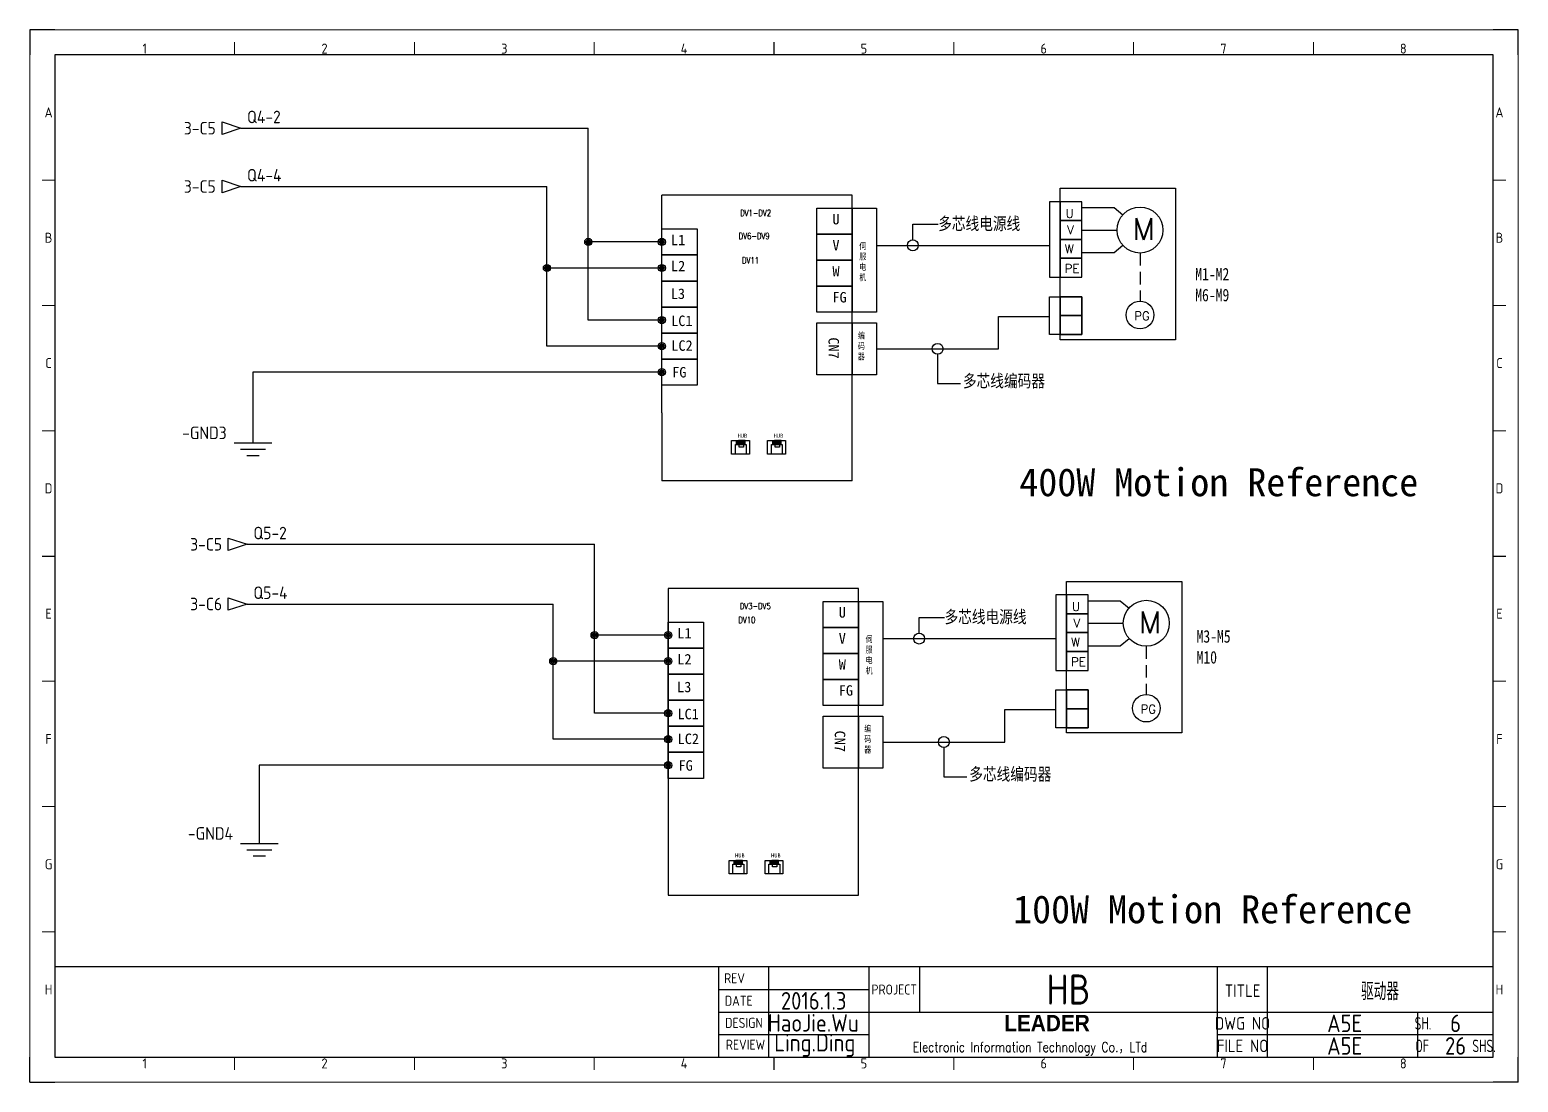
# Model space of a CAD drawing. Header units: millimetres. Extents: x -1699 to 15529, y -2130 to 61.
# Drawn here: x 1663 to 2257, y -2123 to -1703 of the extents above; entities that cross this region are included whole.
import ezdxf
from ezdxf.enums import TextEntityAlignment as Align

# ---------------------------------------------------------------- set-up
doc = ezdxf.new("R2010")
doc.units = ezdxf.units.MM
doc.header["$LTSCALE"] = 10
doc.linetypes.add('DASHED', pattern=[0.75, 0.5, -0.25])
for name, color, linetype in [('AE_BOR', 1, 'Continuous'), ('BLK_2.5mm^2', 7, 'Continuous'), ('CONNECT', 3, 'Continuous'), ('SYMS', 7, 'Continuous'), ('TAGS', 51, 'Continuous'), ('WIREREF_DEST', 61, 'Continuous'), ('XREF', 7, 'Continuous'), ('YEL_14_THHN', 7, 'Continuous'), ('图框_标题栏属性', 1, 'Continuous'), ('图框_标题栏文字', 6, 'Continuous')]:
    doc.layers.add(name, color=color, linetype=linetype)
doc.styles.add('ACGBTS', font='ISOCP.SHX')
doc.styles.add('CCFS', font='', dxfattribs={"height": 0.7})
doc.styles.get("Standard").update_dxf_attribs({"font": 'simplex.shx', "width": 0.8, "height": 1.625, "bigfont": 'spec_bar.shx'})
doc.styles.add('WD_IEC', font='ISOCP2.shx', dxfattribs={"height": 4, "bigfont": 'gbcbig.shx'})
doc.styles.add('工程字', font='gbenor.shx', dxfattribs={"bigfont": 'gbcbig.shx'})
doc.styles.add('样式 1', font='')
doc.styles.add('正常字体', font='', dxfattribs={"height": 5.5})
doc.styles.get('CCFS').set_extended_font_data('SimSun')
doc.styles.get('样式 1').set_extended_font_data('SimSun')
doc.styles.get('正常字体').set_extended_font_data('SimSun')

# ---------------------------------------------------------------- blocks, each defined once
blk = doc.blocks.new('MOTOR_Servo')
for p, q in [((8.627402610878107, 1.478686994337068), (21.44565143807833, 1.478686994337295)), ((21.44565143807839, 1.478686994337295), (24.93159877552577, -1.458438671125123)), ((8.627402610878107, -7.517456266853287), (22.64623472817402, -7.517456266853287)), ((8.627402610878107, -16.51359952804364), (21.44565143807833, -16.51359952804387)), ((21.44565143807839, -16.51359952804387), (24.93159877552577, -13.57647386258145))]:
    blk.add_line(p, q)
for points in [[(0, 9.167109908725934), (46.00496877384649, 9.167109908725934), (46.00496877384649, -51.27750777828533), (0, -51.27750777828533)], [(0, 3.758728133426757), (-4.289451699451206, 3.758728133426757), (-4.289451699451206, -26.31109693398707), (0, -26.31109693398707)], [(8.627402610878107, 3.758728133426757), (0, 3.758728133426757), (0, -3.758728133426757), (8.627402610878107, -3.758728133426757)], [(8.627402610878107, -3.758728133426757), (0, -3.758728133426757), (0, -11.27618440028004), (8.627402610878107, -11.27618440028004)], [(8.627402610878107, -11.27618440028004), (0, -11.27618440028004), (0, -18.79364066713356), (8.627402610878107, -18.79364066713356)], [(8.627402610878107, -18.79364066713356), (0, -18.79364066713356), (0, -26.31109693398707), (8.627402610878107, -26.31109693398707)], [(-4.313701305439054, -34.15584995052905), (0, -34.15584995052905), (0, -49.19076248423607), (-4.313701305439054, -49.19076248423607)], [(8.627402610878107, -34.15584995052905), (0, -34.15584995052905), (0, -41.67330621738256), (8.627402610878107, -41.67330621738256)], [(0, -34.15584995052905), (8.627402610878107, -34.15584995052905), (8.627402610878107, -49.19076248423607), (0, -49.19076248423607)], [(8.627402610878107, -41.67330621738256), (0, -41.67330621738256), (0, -49.19076248423607), (8.627402610878107, -49.19076248423607)]]:
    blk.add_lwpolyline(points, close=True)
for centre, radius in [((31.82083058804346, -7.517456266853287), 9.174595859870315), ((31.82083058804346, -41.42255465631456), 5.50475751592219)]:
    blk.add_circle(centre, radius)
at = {"layer": 'CONNECT', "color": 0, "linetype": 'DASHED'}
blk.add_line((31.82083058804346, -16.69205212672364), (31.82083058804346, -35.91779714039239), dxfattribs=at)
for s, insert, char_height, width, attachment_point, style in [('{\\Fsimplex|c134;U}', (5.382324823034537, 0.834168598584256), 3.465, 18.97120156596678, 3, '正常字体'), ('\\pt17.325;{\\Fsimplex|c134;V}', (5.382324823034537, -5.702749894332214), 3.465, 18.97120156596678, 3, '正常字体'), ('{\\Fsimplex|c134;M}', (28.82296688080714, -2.831582789801132), 8.64, 7.54506086445577, 1, '样式 1'), ('{\\Fsimplex|c134;W}', (5.382324823034537, -13.29899735171307), 3.465, 18.97120156596678, 3, '正常字体'), ('{\\Fsimplex|c134;PE}', (7.693474493113058, -21.16584386997249), 3.465, 18.97120156596678, 3, '正常字体'), ('{\\Fsimplex|c134;PG}', (29.51050260959346, -40.08114628356566), 3.445996617244866, 5.034299623454889, 1, '样式 1')]:
    blk.add_mtext(s, dxfattribs=dict(insert=insert, char_height=char_height, width=width, attachment_point=attachment_point, style=style))
blk = doc.blocks.new('WDDOT')
for radius in [0.7200000000000062, 0.448829991598277, 0.223075768047574]:
    blk.add_circle((0, 0), radius)
blk = doc.blocks.new('VGND2')
for p, q in [((0, 0), (0, -5)), ((-3.75, -5), (3.75, -5)), ((-2.5, -6.25), (2.5, -6.25)), ((-1.25, -7.5), (1.25, -7.5))]:
    blk.add_line(p, q)
at = {"style": 'WD_IEC'}
for tag, p in [('INST', (-5.25, 2.75)), ('LOC', (-5.25, -0.75)), ('TAG1', (-5.25, -4.25))]:
    blk.add_attdef(tag, text='', height=2.5, dxfattribs=at).set_placement(p, align=Align.RIGHT)
at = {"style": 'WD_IEC', "flags": 1}
blk.add_attdef('X2TERM01', (0, 0), '', height=0.32, dxfattribs=at)
blk = doc.blocks.new('Border')
for p, q in [((584, 410), (10, 410)), ((10, 410), (10, 10)), ((584, 10), (584, 410)), ((10, 10), (584, 10))]:
    blk.add_line(p, q)
at = {"layer": 'AE_BOR', "color": 1, "lineweight": 30}
for p, q in [((10, 420), (0, 420)), ((0, 420), (0, 410)), ((594, 420), (584, 420)), ((594, 410), (594, 420)), ((297, 410), (297, 415)), ((5, 210), (10, 210)), ((584, 210), (589, 210)), ((0, 0), (0, 10)), ((297, 5.000000000000001), (297, 10)), ((594, 0), (594, 10)), ((0, 0), (10, 0)), ((594, 0), (584, 0))]:
    blk.add_line(p, q, dxfattribs=at)
at = {"layer": 'AE_BOR', "color": 1, "lineweight": 15}
for p, q in [((0, 420), (594, 420)), ((0, 0), (0, 420)), ((594, 420), (594, 0)), ((81.75, 410), (81.75, 415)), ((153.5, 410), (153.5, 415)), ((225.25, 410), (225.25, 415)), ((368.75, 410), (368.75, 415)), ((440.5, 410), (440.5, 415)), ((512.25, 410), (512.25, 415)), ((10, 360), (5, 360)), ((589, 360), (584, 360)), ((10, 310), (5, 310)), ((589, 310), (584, 310)), ((10, 260), (5, 260)), ((589, 260), (584, 260)), ((10, 160), (5, 160)), ((589, 160), (584, 160)), ((10, 110), (5, 110)), ((589, 110), (584, 110)), ((10, 60), (5, 60)), ((589, 60), (584, 60)), ((81.75, 5), (81.75, 10)), ((153.5, 5), (153.5, 10)), ((225.25, 5), (225.25, 10)), ((368.75, 5), (368.75, 10)), ((440.5, 5), (440.5, 10)), ((512.25, 5), (512.25, 10)), ((594, 0), (0, 0))]:
    blk.add_line(p, q, dxfattribs=at)
at = {"layer": 'AE_BOR', "color": 1, "lineweight": 15, "style": 'ACGBTS'}
for s, p in [('1', (45.875, 412.5)), ('2', (117.625, 412.5)), ('3', (189.375, 412.5)), ('4', (261.125, 412.5)), ('5', (332.875, 412.5)), ('6', (404.625, 412.5)), ('7', (476.375, 412.5)), ('8', (548.125, 412.5)), ('A', (7.5, 387)), ('A', (586.5, 387)), ('B', (7.5, 337)), ('B', (586.5, 337)), ('C', (7.5, 287)), ('C', (586.5, 287)), ('D', (7.5, 237)), ('D', (586.5, 237)), ('E', (7.5, 187)), ('E', (586.5, 187)), ('F', (7.5, 137)), ('F', (586.5, 137)), ('G', (7.5, 87)), ('G', (586.5, 87)), ('H', (7.5, 37)), ('H', (586.5, 37)), ('1', (45.875, 7.5)), ('2', (117.625, 7.5)), ('3', (189.375, 7.5)), ('4', (261.125, 7.5)), ('5', (332.875, 7.5)), ('6', (404.625, 7.5)), ('7', (476.375, 7.5)), ('8', (548.125, 7.5))]:
    blk.add_text(s, height=4, dxfattribs=at).set_placement(p, align=Align.MIDDLE)
blk = doc.blocks.new('TITLE3')
for p, q in [((-308.9999999999998, 0), (-308.9999999999998, 36)), ((-289, 0), (-289, 36)), ((-249, 0), (-249, 36)), ((-249, 0), (-249, 36)), ((-249, 0), (-249, 36)), ((-229, 36), (-229, 27)), ((-110, 0), (-110, 36)), ((-90, 0), (-90, 36)), ((-308.9999999999998, 27), (-249, 27)), ((-229, 27), (-229, 18)), ((-309, 18), (-248.0146897323702, 18)), ((-249, 18), (0, 18)), ((-30, 0), (-30, 18)), ((-308.9999999999998, 8.999999999999943), (-249, 9)), ((-110, 9), (0, 9)), ((-289, 4.178123293514318), (-289, 4.178123293514318)), ((-289, 4.178123293514318), (-289, 4.178123293514318))]:
    blk.add_line(p, q)
blk.add_lwpolyline([(-308.9999999999998, 36), (-574.0000000000001, 36), (-574.0000000000001, 0), (-308.9999999999998, 0)], close=True)
blk.add_lwpolyline([(-308.9999999999998, 0), (0, 0), (0, 36), (-308.9999999999998, 36)])
at = {"insert": (-248.0146897323702, 16.87176201285331), "char_height": 5, "attachment_point": 1}
blk.add_mtext_dynamic_manual_height_columns('\\pi52.854;{\\fArial Black|b0|i0|c0|p34;\\H1.3x;LEADER\\Fsimplex,spec_bar|c134;\\H1.0769x; }\\P\\pi16.37;{\\H0.8x;Electronic Information Technology Co.\\fSimSun|b0|i0|c134|p2;，\\Fsimplex,spec_bar|c134;LTd}', width=138.0146897323702, gutter_width=8.125, heights=[69.9322091177811], dxfattribs=at)
at = {"layer": '图框_标题栏属性', "style": '工程字'}
for tag, height, p in [('版本', 7, (-271.1684422011149, 31.5)), ('项目', 12, (-169.5, 27)), ('名称', 7, (-45.16114253221303, 26.53234652830815)), ('日期', 7, (-271.1684422011147, 22.5)), ('制图', 7, (-271.3258426185976, 13.69361657032505)), ('文件', 7, (-59.25651782617342, 13.5)), ('页数', 7, (-16.33885082913457, 13.5)), ('审核', 7, (-270.7048984438095, 4.723128275685667)), ('图号', 7, (-59.25651782617342, 4.5)), ('总数', 7, (-16.33885082913457, 4.5))]:
    blk.add_attdef(tag, text='', height=height, dxfattribs=at).set_placement(p, align=Align.MIDDLE)
at = {"layer": '图框_标题栏文字', "style": '工程字'}
for s, height, p in [('REV', 4, (-302.7463344778077, 31.5)), ('DATE', 4, (-301.0796678111411, 22.5)), ('PROJECT', 4, (-239, 27)), ('TITLE', 5, (-100, 26.53234652830815)), ('DESIGN', 4, (-298.9963344778077, 13.69361657032505)), ('DWG NO', 5, (-100, 13.5)), ('REVIEW', 4, (-298.3713344778077, 5.01368720534947)), ('FILE NO', 5, (-100, 4.5))]:
    blk.add_text(s, height=height, dxfattribs=at).set_placement(p, align=Align.MIDDLE_CENTER)
at = {"layer": '图框_标题栏文字', "style": '工程字', "width": 0.8}
for s, p in [('SH.            ', (-15, 13.5)), ('OF        SHS.', (-15, 4.5))]:
    blk.add_text(s, height=5, dxfattribs=at).set_placement(p, align=Align.MIDDLE_CENTER)
blk = doc.blocks.new('HA1D3')
blk.add_lwpolyline([(0, 0), (-3.75, -1.25), (-3.75, 1.25)], close=True)
at = {"style": 'WD_IEC'}
for tag, p, height, flags in [('WIRENO', (1.25, 1), 2.5, 8), ('X1TERM01', (0, 0), 0.32, 1)]:
    blk.add_attdef(tag, p, '', height=height, dxfattribs=dict(at, flags=flags))
blk.add_attdef('XREF', text='', height=2.5, dxfattribs=at).set_placement((-5, 0), align=Align.MIDDLE_RIGHT)
at = {"style": 'WD_IEC', "flags": 1}
blk.add_attdef('SIGCODE', text='', height=1, dxfattribs=at).set_placement((-2.5, 1.800000000000011), align=Align.RIGHT)
at = {"style": 'WD_IEC'}
blk.add_attdef('DESC1', text='', height=2.5, dxfattribs=at).set_placement((1.25, -1), align=Align.TOP_LEFT)

msp = doc.modelspace()

# ---------------------------------------------------------------- linework, layer by layer
for p, q in [((1915.342373710718, -1855.719631404501), (1915.342373710718, -1768.94026288576)), ((1991.292851778998, -1768.94026288576), (1915.342373710718, -1768.94026288576)), ((1991.292851778998, -1774.080634523048), (2000.96292552819, -1774.080634523048)), ((2000.96292552819, -1774.080634523048), (2000.96292552819, -1815.626692023997)), ((2000.96292552819, -1815.626692023997), (1991.292851778998, -1815.626692023997)), ((2049.763923271078, -1830.214131488105), (2049.763923271078, -1817.293951900638)), ((1991.292851778998, -1819.827617112868), (2000.992390966715, -1819.827617112868)), ((2000.992390966715, -1819.827617112868), (2000.992390966715, -1840.600645863343)), ((2000.992390966715, -1830.214131488105), (2049.763923271078, -1830.214131488105)), ((2000.992390966715, -1840.600645863343), (1991.292851778998, -1840.600645863343)), ((1915.342373710718, -1855.719631404501), (1915.342373710718, -1882.893108175428)), ((1945.208634998587, -1868.353530231816), (1945.208634998587, -1866.823481091568)), ((1945.461064233418, -1866.823481091568), (1945.461064233418, -1868.353530231816)), ((1945.699636493569, -1868.353530231816), (1945.699636493569, -1866.823481091568)), ((1948.598044082485, -1866.823481091568), (1945.960215306342, -1866.823481091568)), ((1945.960215306342, -1866.823481091568), (1945.960215306342, -1868.353530231816)), ((1946.190637988547, -1868.353530231816), (1946.190637988547, -1866.823481091568)), ((1946.367674973963, -1866.823481091568), (1946.367674973963, -1868.353530231816)), ((1946.569560672505, -1868.353530231816), (1946.569560672505, -1866.823481091568)), ((1946.878788888894, -1868.353530231816), (1946.878788888894, -1866.823481091568)), ((1947.160130087958, -1868.353530231816), (1947.160130087958, -1866.823481091568)), ((1947.425462500712, -1868.353530231816), (1947.425462500712, -1866.823481091568)), ((1947.673672723266, -1868.353530231816), (1947.673672723266, -1866.823481091568)), ((1947.879089008197, -1868.353530231816), (1947.879089008197, -1866.823481091568)), ((1948.135856479897, -1868.353530231816), (1948.135856479897, -1866.823481091568)), ((1948.358391109071, -1868.353530231816), (1948.358391109071, -1866.823481091568)), ((1948.598044082485, -1868.353530231816), (1948.598044082485, -1866.823481091568)), ((1959.581243709558, -1868.353530231816), (1959.581243709558, -1866.823481091567)), ((1959.83367294439, -1866.823481091567), (1959.83367294439, -1868.353530231816)), ((1960.07224520454, -1868.353530231816), (1960.07224520454, -1866.823481091567)), ((1962.970652793457, -1866.823481091567), (1960.33282401732, -1866.823481091567)), ((1960.33282401732, -1866.823481091567), (1960.33282401732, -1868.353530231816)), ((1960.563246699522, -1868.353530231816), (1960.563246699522, -1866.823481091567)), ((1960.740283684935, -1866.823481091567), (1960.740283684935, -1868.353530231816)), ((1960.942169383477, -1868.353530231816), (1960.942169383477, -1866.823481091567)), ((1961.251397599869, -1868.353530231816), (1961.251397599869, -1866.823481091567)), ((1961.532738798937, -1868.353530231816), (1961.532738798937, -1866.823481091567)), ((1961.798071211687, -1868.353530231816), (1961.798071211687, -1866.823481091567)), ((1962.046281434245, -1868.353530231816), (1962.046281434245, -1866.823481091567)), ((1962.251697719176, -1868.353530231816), (1962.251697719176, -1866.823481091567)), ((1962.508465190876, -1868.353530231816), (1962.508465190876, -1866.823481091567)), ((1962.730999820043, -1868.353530231816), (1962.730999820043, -1866.823481091567)), ((1962.970652793457, -1868.353530231816), (1962.970652793457, -1866.823481091567)), ((1991.292851778998, -1882.893108175428), (1915.342373710718, -1882.893108175428)), ((1993.813493798864, -1925.856487021945), (1917.863015730584, -1925.856487021945)), ((1993.813493798864, -1930.996858659233), (2003.483567548056, -1930.996858659233)), ((2003.483567548056, -1930.996858659233), (2003.483567548056, -1972.542916160182)), ((2003.483567548056, -1972.542916160182), (1993.813493798864, -1972.542916160182)), ((1993.813493798864, -1976.743841249052), (2003.513032986581, -1976.743841249052)), ((2003.513032986581, -1976.743841249052), (2003.513032986581, -1997.516869999528)), ((2052.284565290945, -1987.13035562429), (2052.284565290945, -1974.210176036823)), ((2003.513032986581, -1987.13035562429), (2052.284565290945, -1987.13035562429)), ((2003.513032986581, -1997.516869999528), (1993.813493798864, -1997.516869999528)), ((1944.179269816405, -2035.868257954824), (1944.179269816405, -2034.338208814576)), ((1944.431699051237, -2034.338208814576), (1944.431699051237, -2035.868257954824)), ((1944.670271311387, -2035.868257954824), (1944.670271311387, -2034.338208814576)), ((1947.568678900304, -2034.338208814576), (1944.93085012416, -2034.338208814576)), ((1944.93085012416, -2034.338208814576), (1944.93085012416, -2035.868257954824)), ((1945.161272806366, -2035.868257954824), (1945.161272806366, -2034.338208814576)), ((1945.338309791782, -2034.338208814576), (1945.338309791782, -2035.868257954824)), ((1945.540195490324, -2035.868257954824), (1945.540195490324, -2034.338208814576)), ((1945.849423706713, -2035.868257954824), (1945.849423706713, -2034.338208814576)), ((1946.130764905777, -2035.868257954824), (1946.130764905777, -2034.338208814576)), ((1946.39609731853, -2035.868257954824), (1946.39609731853, -2034.338208814576)), ((1946.644307541085, -2035.868257954824), (1946.644307541085, -2034.338208814576)), ((1946.849723826016, -2035.868257954824), (1946.849723826016, -2034.338208814576)), ((1947.106491297715, -2035.868257954824), (1947.106491297715, -2034.338208814576)), ((1947.32902592689, -2035.868257954824), (1947.32902592689, -2034.338208814576)), ((1947.568678900304, -2035.868257954824), (1947.568678900304, -2034.338208814576)), ((1958.551878527377, -2035.868257954824), (1958.551878527377, -2034.338208814576)), ((1958.804307762209, -2034.338208814576), (1958.804307762209, -2035.868257954824)), ((1959.042880022359, -2035.868257954824), (1959.042880022359, -2034.338208814576)), ((1961.941287611276, -2034.338208814576), (1959.303458835139, -2034.338208814576)), ((1959.303458835139, -2034.338208814576), (1959.303458835139, -2035.868257954824)), ((1959.533881517341, -2035.868257954824), (1959.533881517341, -2034.338208814576)), ((1959.710918502754, -2034.338208814576), (1959.710918502754, -2035.868257954824)), ((1959.912804201295, -2035.868257954824), (1959.912804201295, -2034.338208814576)), ((1960.222032417688, -2035.868257954824), (1960.222032417688, -2034.338208814576)), ((1960.503373616756, -2035.868257954824), (1960.503373616756, -2034.338208814576)), ((1960.768706029506, -2035.868257954824), (1960.768706029506, -2034.338208814576)), ((1961.016916252064, -2035.868257954824), (1961.016916252064, -2034.338208814576)), ((1961.222332536995, -2035.868257954824), (1961.222332536995, -2034.338208814576)), ((1961.479100008694, -2035.868257954824), (1961.479100008694, -2034.338208814576)), ((1961.701634637861, -2035.868257954824), (1961.701634637861, -2034.338208814576)), ((1961.941287611276, -2035.868257954824), (1961.941287611276, -2034.338208814576))]:
    msp.add_line(p, q)
at = {"color": 0}
for p, q in [((1991.292851778998, -1882.893108175428), (1991.292851778998, -1768.94026288576)), ((1993.813493798864, -2048.205071861506), (1993.813493798864, -1925.856487021945))]:
    msp.add_line(p, q, dxfattribs=at)
for points in [[(1977.154479298969, -1774.080634523048), (1991.292851778998, -1774.080634523048), (1991.292851778998, -1784.467148898286), (1977.154479298969, -1784.467148898286)], [(1915.342373710718, -1782.38028626481), (1929.480746190747, -1782.38028626481), (1929.480746190747, -1792.766800640049), (1915.342373710718, -1792.766800640049)], [(1977.154479298969, -1784.467148898286), (1991.292851778998, -1784.467148898286), (1991.292851778998, -1794.853663273523), (1977.154479298969, -1794.853663273523)], [(1915.342373710718, -1792.766800640049), (1929.480746190747, -1792.766800640049), (1929.480746190747, -1803.153315015285), (1915.342373710718, -1803.153315015285)], [(1977.154479298969, -1794.853663273523), (1991.292851778998, -1794.853663273523), (1991.292851778998, -1805.240177648761), (1977.154479298969, -1805.240177648761)], [(1915.342373710718, -1803.153315015285), (1929.480746190747, -1803.153315015285), (1929.480746190747, -1813.539829390523), (1915.342373710718, -1813.539829390523)], [(1977.154479298969, -1805.240177648761), (1991.292851778998, -1805.240177648761), (1991.292851778998, -1815.626692023997), (1977.154479298969, -1815.626692023997)], [(1915.342373710718, -1813.539829390523), (1929.480746190747, -1813.539829390523), (1929.480746190747, -1823.92634376576), (1915.342373710718, -1823.92634376576)], [(1977.154479298969, -1819.827617112868), (1991.292851778998, -1819.827617112868), (1991.292851778998, -1840.600645863343), (1977.154479298969, -1840.600645863343)], [(1915.342373710718, -1823.92634376576), (1929.480746190747, -1823.92634376576), (1929.480746190747, -1834.312858140998), (1915.342373710718, -1834.312858140998)], [(1915.342373710718, -1834.312858140998), (1929.480746190747, -1834.312858140998), (1929.480746190747, -1844.699372516236), (1915.342373710718, -1844.699372516236)], [(1943.19686226165, -1866.823481091568), (1950.342338363959, -1866.823481091568), (1950.342338363959, -1872.244300470065), (1943.19686226165, -1872.244300470065)], [(1944.716310495197, -1868.353530231816), (1949.041267282587, -1868.353530231816), (1949.041267282587, -1872.244300470065), (1944.716310495197, -1872.244300470065)], [(1946.190637988547, -1868.353530231816), (1947.935016881026, -1868.353530231816), (1947.935016881026, -1869.404258244856), (1946.190637988547, -1869.404258244856)], [(1957.569470972629, -1866.823481091567), (1964.714947074935, -1866.823481091567), (1964.714947074935, -1872.244300470064), (1957.569470972629, -1872.244300470064)], [(1959.088919206176, -1868.353530231816), (1963.413875993559, -1868.353530231816), (1963.413875993559, -1872.244300470064), (1959.088919206176, -1872.244300470064)], [(1960.563246699522, -1868.353530231816), (1962.307625591998, -1868.353530231816), (1962.307625591998, -1869.404258244855), (1960.563246699522, -1869.404258244855)], [(1979.675121318835, -1930.996858659233), (1993.813493798864, -1930.996858659233), (1993.813493798864, -1941.383373034471), (1979.675121318835, -1941.383373034471)], [(1917.863015730584, -1939.296510400995), (1932.001388210613, -1939.296510400995), (1932.001388210613, -1949.683024776233), (1917.863015730584, -1949.683024776233)], [(1979.675121318835, -1941.383373034471), (1993.813493798864, -1941.383373034471), (1993.813493798864, -1951.769887409707), (1979.675121318835, -1951.769887409707)], [(1917.863015730584, -1949.683024776233), (1932.001388210613, -1949.683024776233), (1932.001388210613, -1960.06953915147), (1917.863015730584, -1960.06953915147)], [(1979.675121318835, -1951.769887409707), (1993.813493798864, -1951.769887409707), (1993.813493798864, -1962.156401784946), (1979.675121318835, -1962.156401784946)], [(1917.863015730584, -1960.06953915147), (1932.001388210613, -1960.06953915147), (1932.001388210613, -1970.456053526708), (1917.863015730584, -1970.456053526708)], [(1979.675121318835, -1962.156401784946), (1993.813493798864, -1962.156401784946), (1993.813493798864, -1972.542916160182), (1979.675121318835, -1972.542916160182)], [(1917.863015730584, -1970.456053526708), (1932.001388210613, -1970.456053526708), (1932.001388210613, -1980.842567901944), (1917.863015730584, -1980.842567901944)], [(1979.675121318835, -1976.743841249052), (1993.813493798864, -1976.743841249052), (1993.813493798864, -1997.516869999528), (1979.675121318835, -1997.516869999528)], [(1917.863015730584, -1980.842567901944), (1932.001388210613, -1980.842567901944), (1932.001388210613, -1991.229082277182), (1917.863015730584, -1991.229082277182)], [(1917.863015730584, -1991.229082277182), (1932.001388210613, -1991.229082277182), (1932.001388210613, -2001.615596652421), (1917.863015730584, -2001.615596652421)], [(1942.167497079469, -2034.338208814576), (1949.312973181778, -2034.338208814576), (1949.312973181778, -2039.759028193073), (1942.167497079469, -2039.759028193073)], [(1943.686945313016, -2035.868257954824), (1948.011902100406, -2035.868257954824), (1948.011902100406, -2039.759028193073), (1943.686945313016, -2039.759028193073)], [(1945.161272806366, -2035.868257954824), (1946.905651698845, -2035.868257954824), (1946.905651698845, -2036.918985967865), (1945.161272806366, -2036.918985967865)], [(1956.540105790448, -2034.338208814576), (1963.685581892753, -2034.338208814576), (1963.685581892753, -2039.759028193072), (1956.540105790448, -2039.759028193072)], [(1958.059554023995, -2035.868257954824), (1962.384510811377, -2035.868257954824), (1962.384510811377, -2039.759028193072), (1958.059554023995, -2039.759028193072)], [(1959.533881517341, -2035.868257954824), (1961.278260409817, -2035.868257954824), (1961.278260409817, -2036.918985967864), (1959.533881517341, -2036.918985967864)]]:
    msp.add_lwpolyline(points, close=True)
at = {"color": 2}
for centre in [(2015.509205197314, -1788.926394516011), (2025.378157118897, -1830.214131488105), (2018.029847217181, -1945.842618652196), (2027.898799138763, -1987.13035562429)]:
    msp.add_circle(centre, 2.183977787477488, dxfattribs=at)
at = {"layer": 'BLK_2.5mm^2'}
for p, q in [((2000.96292552819, -1788.926394516011), (2070.063454058897, -1788.926394516011)), ((2049.763923271078, -1817.293951900638), (2070.03920445291, -1817.293951900638)), ((2003.483567548056, -1945.842618652196), (2072.584096078764, -1945.842618652196)), ((2052.284565290945, -1974.210176036823), (2072.559846472776, -1974.210176036823))]:
    msp.add_line(p, q, dxfattribs=at)
at = {"layer": 'CONNECT'}
for p, q in [((2015.509205197314, -1786.742416728534), (2015.509205197314, -1780.503004885031)), ((2015.509205197314, -1780.503004885031), (2025.644679348831, -1780.503004885031)), ((2025.378157118897, -1832.398109275583), (2025.378157118897, -1844.059786451565)), ((2025.378157118897, -1844.059786451565), (2034.519478356172, -1844.059786451565)), ((2018.029847217181, -1943.658640864719), (2018.029847217181, -1937.419229021215)), ((2018.029847217181, -1937.419229021215), (2028.165321368698, -1937.419229021215)), ((2027.898799138763, -1989.314333411767), (2027.898799138763, -2000.97601058775)), ((2027.898799138763, -2000.97601058775), (2037.040120376038, -2000.97601058775))]:
    msp.add_line(p, q, dxfattribs=at)
at = {"layer": 'SYMS'}
for p, q in [((1917.863015730584, -1925.856487021945), (1917.863015730584, -2048.205071861506)), ((1917.863015730584, -2048.205071861506), (1993.813493798864, -2048.205071861506))]:
    msp.add_line(p, q, dxfattribs=at)
at = {"layer": 'YEL_14_THHN'}
for p, q in [((1747.33203595579, -1742.170407690116), (1886.002820297034, -1742.170407690116)), ((1886.002820297034, -1787.573543452429), (1886.002820297034, -1742.170407690116)), ((1747.33203595579, -1765.433539460116), (1869.517783440667, -1765.433539460116)), ((1869.517783440667, -1797.960057827666), (1869.517783440667, -1765.433539460116)), ((1915.342373710718, -1787.573543452429), (1886.002820297034, -1787.573543452429)), ((1886.002820297034, -1818.733086578141), (1886.002820297034, -1787.573543452429)), ((1915.342373710718, -1797.960057827666), (1869.517783440667, -1797.960057827666)), ((1869.517783440667, -1829.119600953378), (1869.517783440667, -1797.960057827666)), ((1915.342373710718, -1818.733086578141), (1886.002820297034, -1818.733086578141)), ((1915.342373710718, -1829.119600953378), (1869.517783440667, -1829.119600953378)), ((1915.342373710718, -1839.506115328617), (1752.1928978321, -1839.506115328617)), ((1752.1928978321, -1839.506115328617), (1752.1928978321, -1857.740439614992)), ((1749.852677975657, -1908.226072106301), (1888.523462316901, -1908.226072106301)), ((1888.523462316901, -1944.489767588614), (1888.523462316901, -1908.226072106301)), ((1749.852677975657, -1932.054202656301), (1872.038425460533, -1932.054202656301)), ((1872.038425460533, -1954.876281963851), (1872.038425460533, -1932.054202656301)), ((1917.863015730584, -1944.489767588614), (1888.523462316901, -1944.489767588614)), ((1888.523462316901, -1975.649310714326), (1888.523462316901, -1944.489767588614)), ((1917.863015730584, -1954.876281963851), (1872.038425460533, -1954.876281963851)), ((1872.038425460533, -1986.035825089563), (1872.038425460533, -1954.876281963851)), ((1917.863015730584, -1975.649310714326), (1888.523462316901, -1975.649310714326)), ((1917.863015730584, -1986.035825089563), (1872.038425460533, -1986.035825089563)), ((1917.863015730584, -1996.422339464802), (1754.713539851967, -1996.422339464802)), ((1754.713539851967, -1996.422339464802), (1754.713539851967, -2017.604336287959))]:
    msp.add_line(p, q, dxfattribs=at)

# ---------------------------------------------------------------- block references
for p in [(2074.35290575835, -1775.289647086708), (2076.873547778217, -1932.205871222892)]:
    msp.add_blockref('MOTOR_Servo', p)
ref = msp.add_blockref('TITLE3', (2247.112370398846, -2112.888755441404))
ref.add_attrib('总数', '26', dxfattribs={"layer": '图框_标题栏属性', "height": 7, "style": '工程字'}).set_placement((2232.112370398846, -2108.388755441404), align=Align.MIDDLE)
ref.add_attrib('页数', '6', dxfattribs={"layer": '图框_标题栏属性', "height": 7, "style": '工程字'}).set_placement((2232.112370398846, -2099.388755441404), align=Align.MIDDLE)
ref.add_attrib('文件', 'A5E', dxfattribs={"layer": '图框_标题栏属性', "height": 7, "style": '工程字'}).set_placement((2187.855852572672, -2099.388755441404), align=Align.MIDDLE)
ref.add_attrib('图号', 'A5E', dxfattribs={"layer": '图框_标题栏属性', "height": 7, "style": '工程字'}).set_placement((2187.855852572672, -2108.388755441404), align=Align.MIDDLE)
ref.add_attrib('名称', '驱动器', dxfattribs={"layer": '图框_标题栏属性', "height": 7, "style": '工程字'}).set_placement((2201.951227866633, -2086.356408913096), align=Align.MIDDLE)
ref.add_attrib('项目', 'HB', dxfattribs={"layer": '图框_标题栏属性', "height": 12, "style": '工程字'}).set_placement((2077.612370398846, -2085.888755441404), align=Align.MIDDLE)
ref.add_attrib('审核', 'Ling.Ding', dxfattribs={"layer": '图框_标题栏属性', "height": 7, "style": '工程字'}).set_placement((1976.407471955036, -2108.165627165718), align=Align.MIDDLE)
ref.add_attrib('制图', 'HaoJie.Wu', dxfattribs={"layer": '图框_标题栏属性', "height": 7, "style": '工程字'}).set_placement((1975.786527780248, -2099.195138871079), align=Align.MIDDLE)
ref.add_attrib('日期', '2016.1.3', dxfattribs={"layer": '图框_标题栏属性', "height": 7, "style": '工程字'}).set_placement((1975.943928197731, -2090.388755441404), align=Align.MIDDLE)
at = {"layer": 'AE_BOR'}
msp.add_blockref('Border', (1663.112370398846, -2122.888755441404), dxfattribs=at)
at = {"layer": 'SYMS'}
ref = msp.add_blockref('HA1D3', (1747.33203595579, -1742.170407690116), dxfattribs=dict(at, xscale=2, yscale=2, zscale=2))
ref.add_attrib('XREF', '3-C5', dxfattribs={"layer": 'XREF', "height": 5, "style": 'WD_IEC'}).set_placement((1737.33203595579, -1742.170407690116), align=Align.MIDDLE_RIGHT)
ref.add_attrib('WIRENO', 'Q4-2', (1749.83203595579, -1740.170407690116), dxfattribs={"layer": 'WIREREF_DEST', "height": 5, "style": 'WD_IEC', "flags": 8})
ref = msp.add_blockref('HA1D3', (1747.33203595579, -1765.433539460116), dxfattribs=dict(at, xscale=2, yscale=2, zscale=2))
ref.add_attrib('XREF', '3-C5', dxfattribs={"layer": 'XREF', "height": 5, "style": 'WD_IEC'}).set_placement((1737.33203595579, -1765.433539460116), align=Align.MIDDLE_RIGHT)
ref.add_attrib('WIRENO', 'Q4-4', (1749.83203595579, -1763.433539460116), dxfattribs={"layer": 'WIREREF_DEST', "height": 5, "style": 'WD_IEC', "flags": 8})
at = {"layer": 'SYMS', "xscale": 2, "yscale": 2, "zscale": 2}
for p in [(1886.002820297034, -1787.573543452429), (1915.342373710718, -1787.573543452429), (1869.517783440667, -1797.960057827666), (1915.342373710718, -1797.960057827667), (1915.342373710718, -1818.733086578141), (1915.342373710718, -1829.119600953378), (1915.342373710718, -1839.506115328617), (1888.523462316901, -1944.489767588614), (1917.863015730584, -1944.489767588614), (1872.038425460533, -1954.876281963851), (1917.863015730584, -1954.876281963852), (1917.863015730584, -1975.649310714326), (1917.863015730584, -1986.035825089563), (1917.863015730584, -1996.422339464802)]:
    msp.add_blockref('WDDOT', p, dxfattribs=at)
at = {"layer": 'SYMS'}
ref = msp.add_blockref('VGND2', (1752.1928978321, -1857.74043961962), dxfattribs=dict(at, xscale=2, yscale=2, zscale=2))
ref.add_attrib('TAG1', '-GND3', dxfattribs={"layer": 'TAGS', "height": 5, "style": 'WD_IEC'}).set_placement((1741.6928978321, -1866.24043961962), align=Align.RIGHT)
ref = msp.add_blockref('HA1D3', (1749.852677975657, -1908.226072106301), dxfattribs=dict(at, xscale=2, yscale=2, zscale=2))
ref.add_attrib('XREF', '3-C5', dxfattribs={"layer": 'XREF', "height": 5, "style": 'WD_IEC'}).set_placement((1739.852677975657, -1908.226072106301), align=Align.MIDDLE_RIGHT)
ref.add_attrib('WIRENO', 'Q5-2', (1752.352677975657, -1906.226072106301), dxfattribs={"layer": 'WIREREF_DEST', "height": 5, "style": 'WD_IEC', "flags": 8})
ref = msp.add_blockref('HA1D3', (1749.852677975657, -1932.054202656301), dxfattribs=dict(at, xscale=2, yscale=2, zscale=2))
ref.add_attrib('XREF', '3-C6', dxfattribs={"layer": 'XREF', "height": 5, "style": 'WD_IEC'}).set_placement((1739.852677975657, -1932.054202656301), align=Align.MIDDLE_RIGHT)
ref.add_attrib('WIRENO', 'Q5-4', (1752.352677975657, -1930.054202656301), dxfattribs={"layer": 'WIREREF_DEST', "height": 5, "style": 'WD_IEC', "flags": 8})
ref = msp.add_blockref('VGND2', (1754.713539851967, -2017.604336285804), dxfattribs=dict(at, xscale=2, yscale=2, zscale=2))
ref.add_attrib('TAG1', '-GND4', dxfattribs={"layer": 'TAGS', "height": 5, "style": 'WD_IEC'}).set_placement((1744.213539851967, -2026.104336285804), align=Align.RIGHT)

# ---------------------------------------------------------------- texts
at = {"char_height": 2.5, "attachment_point": 1}
for s, width, insert in [('DV1-DV2', 12.54162095810534, (1946.619724382493, -1774.737613363758)), ('DV6-DV9', 12.54162095810534, (1946.013955888927, -1783.980250443532)), ('{\\fSimSun|b0|i0|c134|p2;伺服 电机}', 4.565689608847606, (1994.131502969248, -1787.941459070983)), ('DV11', 12.54162095810534, (1947.352820689163, -1793.662894852373)), ('{\\fSimSun|b0|i0|c134|p2;编码器}', 5.113587492814986, (1993.59813871375, -1823.648370868424)), ('DV3-DV5', 12.54162095810534, (1946.492548972182, -1931.653837499942)), ('DV10', 12.54162095810534, (1945.897801195558, -1937.153243064546)), ('{\\fSimSun|b0|i0|c134|p2;伺服 电机}', 4.565689608847606, (1996.652144989114, -1944.857683207168)), ('{\\fSimSun|b0|i0|c134|p2;编码器}', 5.113587492814986, (1996.118780733616, -1980.564595004609))]:
    msp.add_mtext_dynamic_manual_height_columns(s, width=width, gutter_width=12.5, heights=[0], dxfattribs=dict(at, insert=insert))
at = {"attachment_point": 1, "style": '样式 1'}
for s, insert, char_height, width in [('U', (1983.432309706325, -1776.376203821188), 4.180377600000001, 9.86407859704093), ('L1', (1918.995165428793, -1784.67585556295), 4.180377600000001, 9.86407859704093), ('V', (1983.432309706325, -1786.762718196425), 4.180377600000001, 9.86407859704093), ('L2', (1918.995165428793, -1795.062369938187), 4.180377600000001, 9.86407859704093), ('W', (1983.432309706325, -1797.149232571662), 4.180377600000001, 9.86407859704093), ('L3', (1918.916278109232, -1806.133206343902), 4.180377600000001, 9.86407859704093), ('FG', (1983.432309706325, -1807.5357469469), 4.180377600000001, 9.86407859704093), ('LC1', (1919.065312630176, -1816.937163336679), 4.180377600000001, 9.86407859704093), ('LC2', (1919.129807944656, -1826.823181851639), 4.180377600000001, 9.86407859704093), ('FG', (1919.490611364549, -1837.468883451251), 4.180377600000001, 9.86407859704093), ('HUB', (1945.617536899207, -1864.070930057175), 1.614867186887074, 14.25076712008654), ('HUB', (1959.990145610179, -1864.070930057175), 1.614867186887074, 14.25076712008654), ('U', (1985.952951726192, -1933.292427957372), 4.180377600000001, 9.86407859704093), ('L1', (1921.51580744866, -1941.592079699135), 4.180377600000001, 9.86407859704093), ('V', (1985.952951726192, -1943.678942332609), 4.180377600000001, 9.86407859704093), ('L2', (1921.51580744866, -1951.978594074372), 4.180377600000001, 9.86407859704093), ('W', (1985.952951726192, -1954.065456707847), 4.180377600000001, 9.86407859704093), ('L3', (1921.436920129098, -1963.049430480086), 4.180377600000001, 9.86407859704093), ('FG', (1985.952951726192, -1964.451971083084), 4.180377600000001, 9.86407859704093), ('LC1', (1921.585954650042, -1973.853387472863), 4.180377600000001, 9.86407859704093), ('LC2', (1921.650449964523, -1983.739405987824), 4.180377600000001, 9.86407859704093), ('FG', (1922.011253384416, -1994.385107587436), 4.180377600000001, 9.86407859704093), ('HUB', (1944.588171717026, -2031.585657780184), 1.614867186887074, 14.25076712008654), ('HUB', (1958.960780427998, -2031.585657780184), 1.614867186887074, 14.25076712008654)]:
    msp.add_mtext(s, dxfattribs=dict(at, insert=insert, char_height=char_height, width=width))
at = {"char_height": 4.180377600000001, "width": 9.86407859704093, "attachment_point": 1, "rotation": 270, "style": '样式 1'}
for insert in [(1986.042316801863, -1825.656260200645), (1988.56295882173, -1982.572484336829)]:
    msp.add_mtext('CN7', dxfattribs=dict(at, insert=insert))
at = {"layer": 'CONNECT', "char_height": 5, "attachment_point": 1}
for s, width, insert in [('{\\fSimSun|b0|i0|c134|p2;\\C2;多芯线电源线}', 38.77827976545996, (2025.644679348831, -1777.736502543868)), ('{\\fSimSun|b0|i0|c134|p2;\\C2;M1-M2\\PM6-M9}', 42.54619172192542, (2128.198795948893, -1797.919040823703)), ('{\\fSimSun|b0|i0|c134|p2;\\C2;多芯线编码器}', 42.54619172192542, (2035.513631270415, -1840.504087694303)), ('{\\fSimSun|b0|i0|c134|p2;\\C2;多芯线电源线}', 38.77827976545996, (2028.165321368698, -1934.652726680053)), ('{\\fSimSun|b0|i0|c134|p2;\\C2;M3-M5\\PM10}', 42.54619172192542, (2128.733199064397, -1942.473524039723)), ('{\\fSimSun|b0|i0|c134|p2;\\C2;多芯线编码器}', 42.54619172192542, (2038.034273290282, -1997.420311830487))]:
    msp.add_mtext_dynamic_manual_height_columns(s, width=width, gutter_width=8.125, heights=[0], dxfattribs=dict(at, insert=insert))
at = {"layer": 'SYMS', "color": 1, "char_height": 11.14446077674033, "attachment_point": 1, "style": 'CCFS'}
for s, width, insert in [('400W Motion Reference', 166.9676419353791, (2058.008176655442, -1877.882061784537)), ('100W Motion Reference', 206.5793260119317, (2055.538694298716, -2048.30612350992))]:
    msp.add_mtext_dynamic_manual_height_columns(s, width=width, gutter_width=3.5, heights=[0], dxfattribs=dict(at, insert=insert))

doc.saveas('drawing.dxf')
